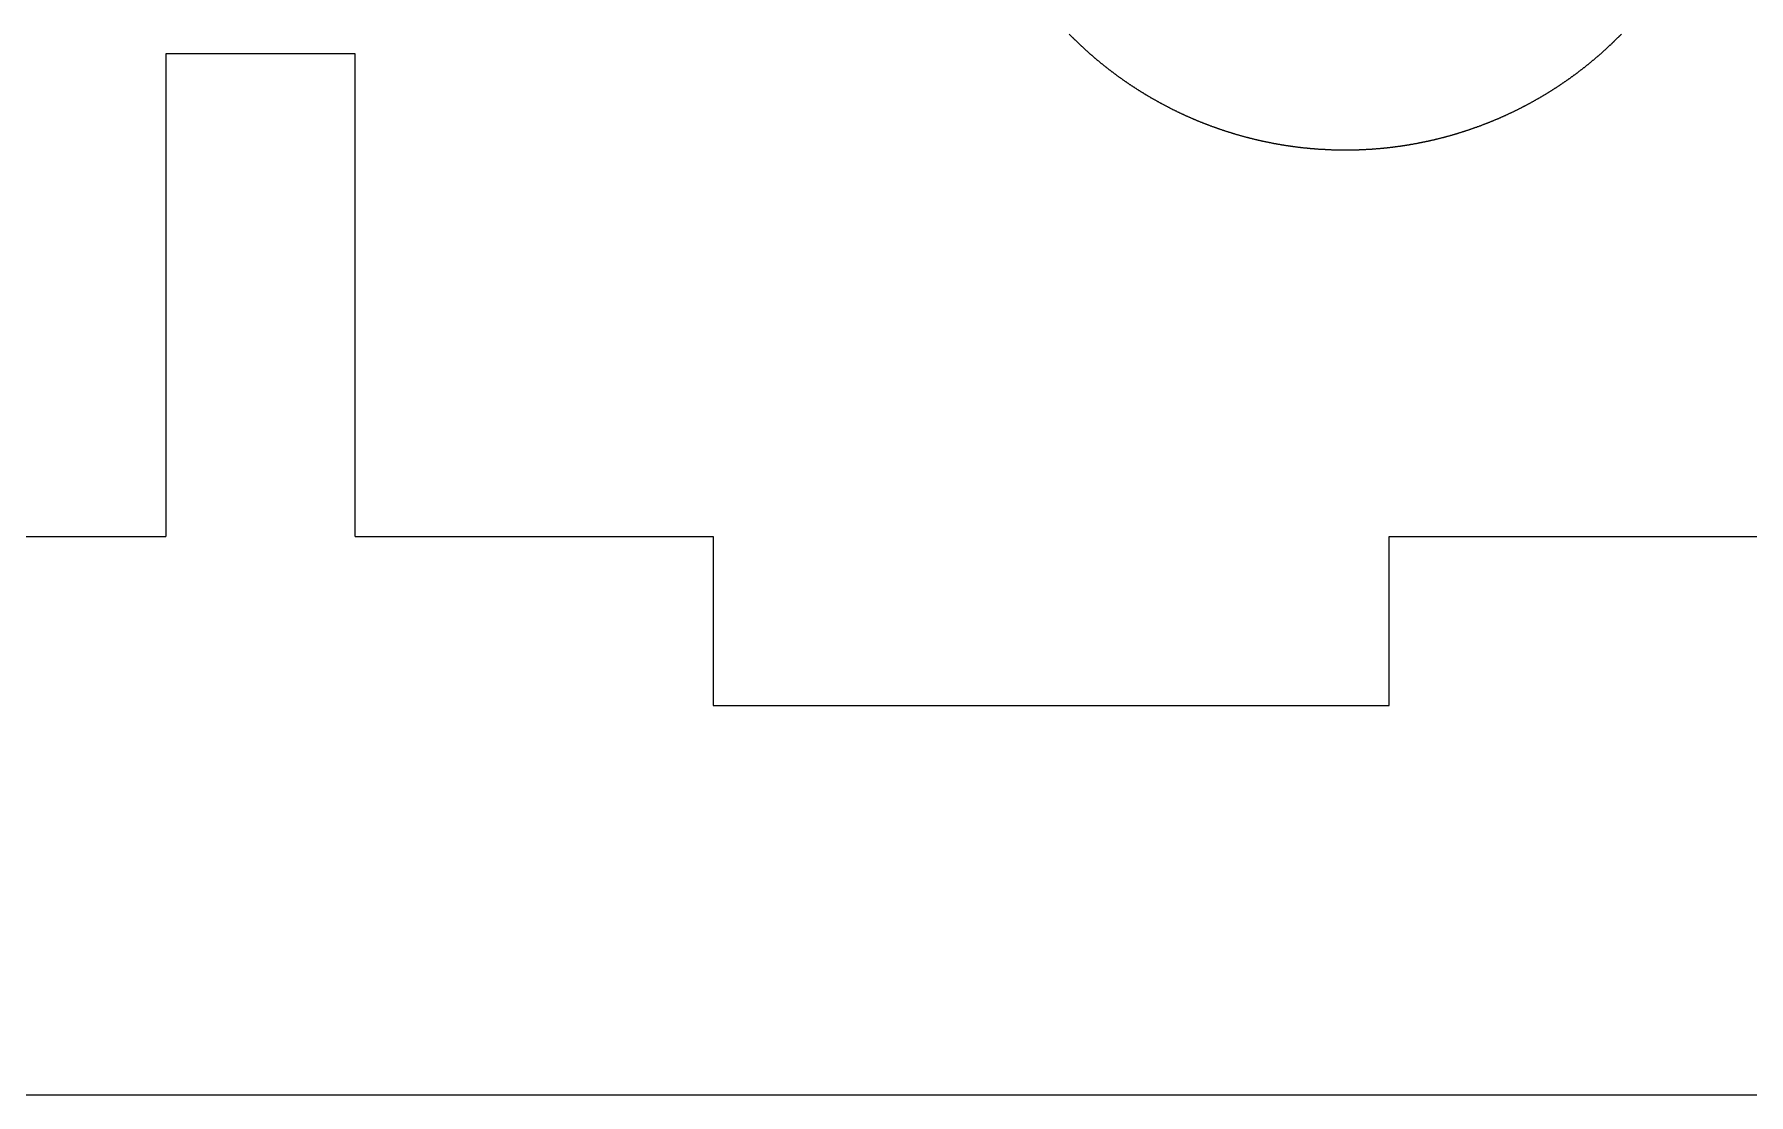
# Model space of a CAD drawing. Header units: millimetres. Extents: x -1000 to 1437, y -200 to 1019.
# Drawn here: x 725.4 to 902.9, y -200 to -90.2 of the extents above; entities that cross this region are included whole.
import ezdxf

# ---------------------------------------------------------------- set-up
doc = ezdxf.new("R2010")
doc.units = ezdxf.units.MM
doc.layers.get('0').update_dxf_attribs({"linetype": 'CONTINUOUS', "lineweight": 5, "true_color": 0xffffff})

# ---------------------------------------------------------------- blocks, each defined once
blk = doc.blocks.new('PAD004_CS')
at = {"color": 0}
for p, q in [((-732.5, 46.88), (-732.5, 9.8)), ((-682.5, 9.8), (-732.5, 9.8)), ((-682.5, -9.8), (-682.5, 9.8)), ((-732.5, -9.8), (-732.5, -46.88)), ((-732.5, -9.8), (-682.5, -9.8)), ((-750, -46.88), (-750, -116.88)), ((-732.5, -46.88), (-750, -46.88)), ((-750, -116.88), (-732.5, -116.88)), ((-732.5, -116.88), (-732.5, -175))]:
    blk.add_line(p, q, dxfattribs=at)
blk.add_lwpolyline([(-680.48, -140.94), (-680.51, -140.9), (-680.55, -140.87), (-680.59, -140.83), (-680.62, -140.8), (-680.66, -140.76), (-680.69, -140.73), (-680.73, -140.69), (-680.76, -140.66), (-680.8, -140.62), (-680.83, -140.59), (-680.87, -140.55), (-680.9, -140.51), (-680.94, -140.48), (-680.97, -140.44), (-681.01, -140.41), (-681.04, -140.37), (-681.08, -140.34), (-681.11, -140.3), (-681.15, -140.26), (-681.18, -140.23), (-681.22, -140.19), (-681.25, -140.16), (-681.29, -140.12), (-681.32, -140.09), (-681.36, -140.05), (-681.39, -140.01), (-681.43, -139.98), (-681.46, -139.94), (-681.5, -139.9), (-681.53, -139.87), (-681.57, -139.83), (-681.6, -139.8), (-681.63, -139.76), (-681.67, -139.72), (-681.7, -139.69), (-681.74, -139.65), (-681.77, -139.61), (-681.8, -139.58), (-681.84, -139.54), (-681.87, -139.5), (-681.91, -139.47), (-681.94, -139.43), (-681.97, -139.39), (-682.01, -139.36), (-682.04, -139.32), (-682.08, -139.28), (-682.11, -139.25), (-682.14, -139.21), (-682.18, -139.17), (-682.21, -139.13), (-682.24, -139.1), (-682.28, -139.06), (-682.31, -139.02), (-682.34, -138.99), (-682.38, -138.95), (-682.41, -138.91), (-682.44, -138.87), (-682.48, -138.84), (-682.51, -138.8), (-682.54, -138.76), (-682.58, -138.72), (-682.61, -138.69), (-682.64, -138.65), (-682.67, -138.61), (-682.71, -138.57), (-682.74, -138.53), (-682.77, -138.5), (-682.8, -138.46), (-682.84, -138.42), (-682.87, -138.38), (-682.9, -138.34), (-682.93, -138.31), (-682.97, -138.27), (-683, -138.23), (-683.03, -138.19), (-683.06, -138.15), (-683.1, -138.12), (-683.13, -138.08), (-683.16, -138.04), (-683.19, -138), (-683.22, -137.96), (-683.26, -137.92), (-683.29, -137.89), (-683.32, -137.85), (-683.35, -137.81), (-683.38, -137.77), (-683.42, -137.73), (-683.45, -137.69), (-683.48, -137.65), (-683.51, -137.62), (-683.54, -137.58), (-683.57, -137.54), (-683.61, -137.5), (-683.64, -137.46), (-683.67, -137.42), (-683.7, -137.38), (-683.73, -137.34), (-683.76, -137.3), (-683.79, -137.27), (-683.82, -137.23), (-683.86, -137.19), (-683.89, -137.15), (-683.92, -137.11), (-683.95, -137.07), (-683.98, -137.03), (-684.01, -136.99), (-684.04, -136.95), (-684.07, -136.91), (-684.1, -136.87), (-684.13, -136.83), (-684.16, -136.79), (-684.19, -136.75), (-684.22, -136.71), (-684.26, -136.67), (-684.29, -136.63), (-684.32, -136.59), (-684.35, -136.55), (-684.38, -136.51), (-684.41, -136.48), (-684.44, -136.44), (-684.47, -136.4), (-684.5, -136.36), (-684.53, -136.32), (-684.56, -136.28), (-684.59, -136.24), (-684.62, -136.19), (-684.65, -136.15), (-684.68, -136.11), (-684.71, -136.07), (-684.74, -136.03), (-684.76, -135.99), (-684.79, -135.95), (-684.82, -135.91), (-684.85, -135.87), (-684.88, -135.83), (-684.91, -135.79), (-684.94, -135.75), (-684.97, -135.71), (-685, -135.67), (-685.03, -135.63), (-685.06, -135.59), (-685.09, -135.55), (-685.12, -135.51), (-685.14, -135.47), (-685.17, -135.43), (-685.2, -135.38), (-685.23, -135.34), (-685.26, -135.3), (-685.29, -135.26), (-685.32, -135.22), (-685.35, -135.18), (-685.37, -135.14), (-685.4, -135.1), (-685.43, -135.06), (-685.46, -135.02), (-685.49, -134.97), (-685.52, -134.93), (-685.54, -134.89), (-685.57, -134.85), (-685.6, -134.81), (-685.63, -134.77), (-685.66, -134.73), (-685.68, -134.68), (-685.71, -134.64), (-685.74, -134.6), (-685.77, -134.56), (-685.8, -134.52), (-685.82, -134.48), (-685.85, -134.44), (-685.88, -134.39), (-685.91, -134.35), (-685.93, -134.31), (-685.96, -134.27), (-685.99, -134.23), (-686.02, -134.18), (-686.04, -134.14), (-686.07, -134.1), (-686.1, -134.06), (-686.12, -134.02), (-686.15, -133.97), (-686.18, -133.93), (-686.21, -133.89), (-686.23, -133.85), (-686.26, -133.81), (-686.29, -133.76), (-686.31, -133.72), (-686.34, -133.68), (-686.37, -133.64), (-686.39, -133.59), (-686.42, -133.55), (-686.45, -133.51), (-686.47, -133.47), (-686.5, -133.42), (-686.52, -133.38), (-686.55, -133.34), (-686.58, -133.3), (-686.6, -133.25), (-686.63, -133.21), (-686.66, -133.17), (-686.68, -133.13), (-686.71, -133.08), (-686.73, -133.04), (-686.76, -133), (-686.78, -132.96), (-686.81, -132.91), (-686.84, -132.87), (-686.86, -132.83), (-686.89, -132.78), (-686.91, -132.74), (-686.94, -132.7), (-686.96, -132.65), (-686.99, -132.61), (-687.01, -132.57), (-687.04, -132.53), (-687.06, -132.48), (-687.09, -132.44), (-687.12, -132.4), (-687.14, -132.35), (-687.17, -132.31), (-687.19, -132.27), (-687.21, -132.22), (-687.24, -132.18), (-687.26, -132.14), (-687.29, -132.09), (-687.31, -132.05), (-687.34, -132), (-687.36, -131.96), (-687.39, -131.92), (-687.41, -131.87), (-687.44, -131.83), (-687.46, -131.79), (-687.48, -131.74), (-687.51, -131.7), (-687.53, -131.66), (-687.56, -131.61), (-687.58, -131.57), (-687.61, -131.52), (-687.63, -131.48), (-687.65, -131.44), (-687.68, -131.39), (-687.7, -131.35), (-687.72, -131.3), (-687.75, -131.26), (-687.77, -131.22), (-687.8, -131.17), (-687.82, -131.13), (-687.84, -131.08), (-687.87, -131.04), (-687.89, -131), (-687.91, -130.95), (-687.94, -130.91), (-687.96, -130.86), (-687.98, -130.82), (-688, -130.77), (-688.03, -130.73), (-688.05, -130.68), (-688.07, -130.64), (-688.1, -130.6), (-688.12, -130.55), (-688.14, -130.51), (-688.16, -130.46), (-688.19, -130.42), (-688.21, -130.37), (-688.23, -130.33), (-688.25, -130.28), (-688.28, -130.24), (-688.3, -130.19), (-688.32, -130.15), (-688.34, -130.1), (-688.37, -130.06), (-688.39, -130.02), (-688.41, -129.97), (-688.43, -129.93), (-688.45, -129.88), (-688.48, -129.84), (-688.5, -129.79), (-688.52, -129.75), (-688.54, -129.7), (-688.56, -129.66), (-688.58, -129.61), (-688.61, -129.57), (-688.63, -129.52), (-688.65, -129.47), (-688.67, -129.43), (-688.69, -129.38), (-688.71, -129.34), (-688.73, -129.29), (-688.76, -129.25), (-688.78, -129.2), (-688.8, -129.16), (-688.82, -129.11), (-688.84, -129.07), (-688.86, -129.02), (-688.88, -128.98), (-688.9, -128.93), (-688.92, -128.89), (-688.94, -128.84), (-688.96, -128.79), (-688.98, -128.75), (-689, -128.7), (-689.03, -128.66), (-689.05, -128.61), (-689.07, -128.57), (-689.09, -128.52), (-689.11, -128.47), (-689.13, -128.43), (-689.15, -128.38), (-689.17, -128.34), (-689.19, -128.29), (-689.21, -128.25), (-689.23, -128.2), (-689.25, -128.15), (-689.27, -128.11), (-689.29, -128.06), (-689.31, -128.02), (-689.32, -127.97), (-689.34, -127.92), (-689.36, -127.88), (-689.38, -127.83), (-689.4, -127.79), (-689.42, -127.74), (-689.44, -127.69), (-689.46, -127.65), (-689.48, -127.6), (-689.5, -127.55), (-689.52, -127.51), (-689.54, -127.46), (-689.55, -127.42), (-689.57, -127.37), (-689.59, -127.32), (-689.61, -127.28), (-689.63, -127.23), (-689.65, -127.18), (-689.67, -127.14), (-689.69, -127.09), (-689.7, -127.04), (-689.72, -127), (-689.74, -126.95), (-689.76, -126.9), (-689.78, -126.86), (-689.79, -126.81), (-689.81, -126.76), (-689.83, -126.72), (-689.85, -126.67), (-689.87, -126.62), (-689.88, -126.58), (-689.9, -126.53), (-689.92, -126.48), (-689.94, -126.44), (-689.96, -126.39), (-689.97, -126.34), (-689.99, -126.3), (-690.01, -126.25), (-690.02, -126.2), (-690.04, -126.16), (-690.06, -126.11), (-690.08, -126.06), (-690.09, -126.02), (-690.11, -125.97), (-690.13, -125.92), (-690.14, -125.87), (-690.16, -125.83), (-690.18, -125.78), (-690.19, -125.73), (-690.21, -125.69), (-690.23, -125.64), (-690.24, -125.59), (-690.26, -125.54), (-690.28, -125.5), (-690.29, -125.45), (-690.31, -125.4), (-690.33, -125.36), (-690.34, -125.31), (-690.36, -125.26), (-690.38, -125.21), (-690.39, -125.17), (-690.41, -125.12), (-690.42, -125.07), (-690.44, -125.02), (-690.46, -124.98), (-690.47, -124.93), (-690.49, -124.88), (-690.5, -124.83), (-690.52, -124.79), (-690.53, -124.74), (-690.55, -124.69), (-690.56, -124.64), (-690.58, -124.6), (-690.59, -124.55), (-690.61, -124.5), (-690.63, -124.45), (-690.64, -124.41), (-690.66, -124.36), (-690.67, -124.31), (-690.69, -124.26), (-690.7, -124.22), (-690.71, -124.17), (-690.73, -124.12), (-690.74, -124.07), (-690.76, -124.02), (-690.77, -123.98), (-690.79, -123.93), (-690.8, -123.88), (-690.82, -123.83), (-690.83, -123.78), (-690.85, -123.74), (-690.86, -123.69), (-690.87, -123.64), (-690.89, -123.59), (-690.9, -123.54), (-690.92, -123.5), (-690.93, -123.45), (-690.94, -123.4), (-690.96, -123.35), (-690.97, -123.3), (-690.98, -123.26), (-691, -123.21), (-691.01, -123.16), (-691.03, -123.11), (-691.04, -123.06), (-691.05, -123.02), (-691.07, -122.97), (-691.08, -122.92), (-691.09, -122.87), (-691.1, -122.82), (-691.12, -122.77), (-691.13, -122.73), (-691.14, -122.68), (-691.16, -122.63), (-691.17, -122.58), (-691.18, -122.53), (-691.2, -122.48), (-691.21, -122.44), (-691.22, -122.39), (-691.23, -122.34), (-691.25, -122.29), (-691.26, -122.24), (-691.27, -122.19), (-691.28, -122.15), (-691.29, -122.1), (-691.31, -122.05), (-691.32, -122), (-691.33, -121.95), (-691.34, -121.9), (-691.35, -121.85), (-691.37, -121.81), (-691.38, -121.76), (-691.39, -121.71), (-691.4, -121.66), (-691.41, -121.61), (-691.42, -121.56), (-691.44, -121.51), (-691.45, -121.47), (-691.46, -121.42), (-691.47, -121.37), (-691.48, -121.32), (-691.49, -121.27), (-691.5, -121.22), (-691.51, -121.17), (-691.53, -121.12), (-691.54, -121.08), (-691.55, -121.03), (-691.56, -120.98), (-691.57, -120.93), (-691.58, -120.88), (-691.59, -120.83), (-691.6, -120.78), (-691.61, -120.73), (-691.62, -120.68), (-691.63, -120.64), (-691.64, -120.59), (-691.65, -120.54), (-691.66, -120.49), (-691.67, -120.44), (-691.68, -120.39), (-691.69, -120.34), (-691.7, -120.29), (-691.71, -120.24), (-691.72, -120.2), (-691.73, -120.15), (-691.74, -120.1), (-691.75, -120.05), (-691.76, -120), (-691.77, -119.95), (-691.78, -119.9), (-691.79, -119.85), (-691.8, -119.8), (-691.81, -119.75), (-691.82, -119.7), (-691.83, -119.66), (-691.84, -119.61), (-691.85, -119.56), (-691.85, -119.51), (-691.86, -119.46), (-691.87, -119.41), (-691.88, -119.36), (-691.89, -119.31), (-691.9, -119.26), (-691.91, -119.21), (-691.92, -119.16), (-691.92, -119.11), (-691.93, -119.06), (-691.94, -119.02), (-691.95, -118.97), (-691.96, -118.92), (-691.97, -118.87), (-691.97, -118.82), (-691.98, -118.77), (-691.99, -118.72), (-692, -118.67), (-692.01, -118.62), (-692.01, -118.57), (-692.02, -118.52), (-692.03, -118.47), (-692.04, -118.42), (-692.04, -118.37), (-692.05, -118.32), (-692.06, -118.27), (-692.07, -118.23), (-692.07, -118.18), (-692.08, -118.13), (-692.09, -118.08), (-692.1, -118.03), (-692.1, -117.98), (-692.11, -117.93), (-692.12, -117.88), (-692.12, -117.83), (-692.13, -117.78), (-692.14, -117.73), (-692.14, -117.68), (-692.15, -117.63), (-692.16, -117.58), (-692.16, -117.53), (-692.17, -117.48), (-692.18, -117.43), (-692.18, -117.38), (-692.19, -117.33), (-692.19, -117.28), (-692.2, -117.23), (-692.21, -117.18), (-692.21, -117.13), (-692.22, -117.09), (-692.22, -117.04), (-692.23, -116.99), (-692.24, -116.94), (-692.24, -116.89), (-692.25, -116.84), (-692.25, -116.79), (-692.26, -116.74), (-692.26, -116.69), (-692.27, -116.64), (-692.27, -116.59), (-692.28, -116.54), (-692.29, -116.49), (-692.29, -116.44), (-692.3, -116.39), (-692.3, -116.34), (-692.31, -116.29), (-692.31, -116.24), (-692.32, -116.19), (-692.32, -116.14), (-692.32, -116.09), (-692.33, -116.04), (-692.33, -115.99), (-692.34, -115.94), (-692.34, -115.89), (-692.35, -115.84), (-692.35, -115.79), (-692.36, -115.74), (-692.36, -115.69), (-692.36, -115.64), (-692.37, -115.59), (-692.37, -115.54), (-692.38, -115.49), (-692.38, -115.44), (-692.38, -115.39), (-692.39, -115.34), (-692.39, -115.29), (-692.4, -115.24), (-692.4, -115.19), (-692.4, -115.14), (-692.41, -115.09), (-692.41, -115.04), (-692.41, -114.99), (-692.42, -114.94), (-692.42, -114.89), (-692.42, -114.84), (-692.43, -114.79), (-692.43, -114.74), (-692.43, -114.7), (-692.43, -114.65), (-692.44, -114.6), (-692.44, -114.55), (-692.44, -114.5), (-692.45, -114.45), (-692.45, -114.4), (-692.45, -114.35), (-692.45, -114.3), (-692.46, -114.25), (-692.46, -114.2), (-692.46, -114.15), (-692.46, -114.1), (-692.46, -114.05), (-692.47, -114), (-692.47, -113.95), (-692.47, -113.9), (-692.47, -113.85), (-692.47, -113.8), (-692.48, -113.75), (-692.48, -113.7), (-692.48, -113.65), (-692.48, -113.6), (-692.48, -113.55), (-692.48, -113.5), (-692.48, -113.45), (-692.49, -113.4), (-692.49, -113.35), (-692.49, -113.3), (-692.49, -113.25), (-692.49, -113.2), (-692.49, -113.15), (-692.49, -113.1), (-692.49, -113.05), (-692.49, -113), (-692.5, -112.95), (-692.5, -112.9), (-692.5, -112.85), (-692.5, -112.8), (-692.5, -112.75), (-692.5, -112.7), (-692.5, -112.65), (-692.5, -112.6), (-692.5, -112.55), (-692.5, -112.5), (-692.5, -112.45), (-692.5, -112.4), (-692.5, -112.35), (-692.5, -112.3), (-692.5, -112.25), (-692.5, -112.2), (-692.5, -112.15), (-692.5, -112.1), (-692.5, -112.05), (-692.5, -112), (-692.5, -111.95), (-692.5, -111.9), (-692.5, -111.85), (-692.5, -111.8), (-692.5, -111.75), (-692.49, -111.7), (-692.49, -111.65), (-692.49, -111.6), (-692.49, -111.55), (-692.49, -111.5), (-692.49, -111.45), (-692.49, -111.4), (-692.49, -111.35), (-692.49, -111.3), (-692.48, -111.25), (-692.48, -111.2), (-692.48, -111.15), (-692.48, -111.1), (-692.48, -111.05), (-692.48, -111), (-692.48, -110.95), (-692.47, -110.9), (-692.47, -110.85), (-692.47, -110.8), (-692.47, -110.75), (-692.47, -110.7), (-692.46, -110.65), (-692.46, -110.6), (-692.46, -110.55), (-692.46, -110.5), (-692.45, -110.45), (-692.45, -110.4), (-692.45, -110.35), (-692.45, -110.3), (-692.44, -110.25), (-692.44, -110.2), (-692.44, -110.15), (-692.44, -110.1), (-692.43, -110.05), (-692.43, -110), (-692.43, -109.95), (-692.42, -109.9), (-692.42, -109.85), (-692.42, -109.8), (-692.42, -109.75), (-692.41, -109.7), (-692.41, -109.65), (-692.41, -109.6), (-692.4, -109.55), (-692.4, -109.5), (-692.39, -109.45), (-692.39, -109.4), (-692.39, -109.35), (-692.38, -109.3), (-692.38, -109.25), (-692.38, -109.2), (-692.37, -109.15), (-692.37, -109.1), (-692.36, -109.05), (-692.36, -109), (-692.36, -108.95), (-692.35, -108.9), (-692.35, -108.85), (-692.34, -108.8), (-692.34, -108.75), (-692.33, -108.7), (-692.33, -108.65), (-692.32, -108.6), (-692.32, -108.55), (-692.31, -108.5), (-692.31, -108.45), (-692.3, -108.4), (-692.3, -108.35), (-692.29, -108.3), (-692.29, -108.25), (-692.28, -108.2), (-692.28, -108.15), (-692.27, -108.1), (-692.27, -108.05), (-692.26, -108), (-692.26, -107.96), (-692.25, -107.91), (-692.25, -107.86), (-692.24, -107.81), (-692.24, -107.76), (-692.23, -107.71), (-692.22, -107.66), (-692.22, -107.61), (-692.21, -107.56), (-692.21, -107.51), (-692.2, -107.46), (-692.19, -107.41), (-692.19, -107.36), (-692.18, -107.31), (-692.17, -107.26), (-692.17, -107.21), (-692.16, -107.16), (-692.16, -107.11), (-692.15, -107.06), (-692.14, -107.01), (-692.14, -106.96), (-692.13, -106.91), (-692.12, -106.86), (-692.11, -106.81), (-692.11, -106.76), (-692.1, -106.72), (-692.09, -106.67), (-692.09, -106.62), (-692.08, -106.57), (-692.07, -106.52), (-692.07, -106.47), (-692.06, -106.42), (-692.05, -106.37), (-692.04, -106.32), (-692.04, -106.27), (-692.03, -106.22), (-692.02, -106.17), (-692.01, -106.12), (-692, -106.07), (-692, -106.02), (-691.99, -105.97), (-691.98, -105.92), (-691.97, -105.88), (-691.96, -105.83), (-691.96, -105.78), (-691.95, -105.73), (-691.94, -105.68), (-691.93, -105.63), (-691.92, -105.58), (-691.91, -105.53), (-691.91, -105.48), (-691.9, -105.43), (-691.89, -105.38), (-691.88, -105.33), (-691.87, -105.28), (-691.86, -105.23), (-691.85, -105.19), (-691.84, -105.14), (-691.83, -105.09), (-691.83, -105.04), (-691.82, -104.99), (-691.81, -104.94), (-691.8, -104.89), (-691.79, -104.84), (-691.78, -104.79), (-691.77, -104.74), (-691.76, -104.69), (-691.75, -104.64), (-691.74, -104.6), (-691.73, -104.55), (-691.72, -104.5), (-691.71, -104.45), (-691.7, -104.4), (-691.69, -104.35), (-691.68, -104.3), (-691.67, -104.25), (-691.66, -104.2), (-691.65, -104.15), (-691.64, -104.11), (-691.63, -104.06), (-691.62, -104.01), (-691.61, -103.96), (-691.6, -103.91), (-691.59, -103.86), (-691.58, -103.81), (-691.57, -103.76), (-691.56, -103.71), (-691.55, -103.67), (-691.53, -103.62), (-691.52, -103.57), (-691.51, -103.52), (-691.5, -103.47), (-691.49, -103.42), (-691.48, -103.37), (-691.47, -103.32), (-691.46, -103.28), (-691.45, -103.23), (-691.43, -103.18), (-691.42, -103.13), (-691.41, -103.08), (-691.4, -103.03), (-691.39, -102.98), (-691.38, -102.94), (-691.36, -102.89), (-691.35, -102.84), (-691.34, -102.79), (-691.33, -102.74), (-691.32, -102.69), (-691.3, -102.64), (-691.29, -102.6), (-691.28, -102.55), (-691.27, -102.5), (-691.26, -102.45), (-691.24, -102.4), (-691.23, -102.35), (-691.22, -102.31), (-691.21, -102.26), (-691.19, -102.21), (-691.18, -102.16), (-691.17, -102.11), (-691.15, -102.06), (-691.14, -102.02), (-691.13, -101.97), (-691.12, -101.92), (-691.1, -101.87), (-691.09, -101.82), (-691.08, -101.77), (-691.06, -101.73), (-691.05, -101.68), (-691.04, -101.63), (-691.02, -101.58), (-691.01, -101.53), (-691, -101.48), (-690.98, -101.44), (-690.97, -101.39), (-690.95, -101.34), (-690.94, -101.29), (-690.93, -101.24), (-690.91, -101.2), (-690.9, -101.15), (-690.89, -101.1), (-690.87, -101.05), (-690.86, -101), (-690.84, -100.96), (-690.83, -100.91), (-690.81, -100.86), (-690.8, -100.81), (-690.79, -100.76), (-690.77, -100.72), (-690.76, -100.67), (-690.74, -100.62), (-690.73, -100.57), (-690.71, -100.53), (-690.7, -100.48), (-690.68, -100.43), (-690.67, -100.38), (-690.65, -100.33), (-690.64, -100.29), (-690.62, -100.24), (-690.61, -100.19), (-690.59, -100.14), (-690.58, -100.1), (-690.56, -100.05), (-690.55, -100), (-690.53, -99.95), (-690.51, -99.91), (-690.5, -99.86), (-690.48, -99.81), (-690.47, -99.76), (-690.45, -99.72), (-690.44, -99.67), (-690.42, -99.62), (-690.4, -99.57), (-690.39, -99.53), (-690.37, -99.48), (-690.36, -99.43), (-690.34, -99.38), (-690.32, -99.34), (-690.31, -99.29), (-690.29, -99.24), (-690.27, -99.2), (-690.26, -99.15), (-690.24, -99.1), (-690.23, -99.05), (-690.21, -99.01), (-690.19, -98.96), (-690.18, -98.91), (-690.16, -98.87), (-690.14, -98.82), (-690.12, -98.77), (-690.11, -98.72), (-690.09, -98.68), (-690.07, -98.63), (-690.06, -98.58), (-690.04, -98.54), (-690.02, -98.49), (-690, -98.44), (-689.99, -98.4), (-689.97, -98.35), (-689.95, -98.3), (-689.93, -98.26), (-689.92, -98.21), (-689.9, -98.16), (-689.88, -98.12), (-689.86, -98.07), (-689.85, -98.02), (-689.83, -97.98), (-689.81, -97.93), (-689.79, -97.88), (-689.77, -97.84), (-689.76, -97.79), (-689.74, -97.74), (-689.72, -97.7), (-689.7, -97.65), (-689.68, -97.6), (-689.66, -97.56), (-689.64, -97.51), (-689.63, -97.46), (-689.61, -97.42), (-689.59, -97.37), (-689.57, -97.32), (-689.55, -97.28), (-689.53, -97.23), (-689.51, -97.19), (-689.49, -97.14), (-689.48, -97.09), (-689.46, -97.05), (-689.44, -97), (-689.42, -96.95), (-689.4, -96.91), (-689.38, -96.86), (-689.36, -96.82), (-689.34, -96.77), (-689.32, -96.72), (-689.3, -96.68), (-689.28, -96.63), (-689.26, -96.59), (-689.24, -96.54), (-689.22, -96.49), (-689.2, -96.45), (-689.18, -96.4), (-689.16, -96.36), (-689.14, -96.31), (-689.12, -96.26), (-689.1, -96.22), (-689.08, -96.17), (-689.06, -96.13), (-689.04, -96.08), (-689.02, -96.04), (-689, -95.99), (-688.98, -95.95), (-688.96, -95.9), (-688.94, -95.85), (-688.92, -95.81), (-688.9, -95.76), (-688.88, -95.72), (-688.86, -95.67), (-688.84, -95.63), (-688.81, -95.58), (-688.79, -95.54), (-688.77, -95.49), (-688.75, -95.45), (-688.73, -95.4), (-688.71, -95.35), (-688.69, -95.31), (-688.67, -95.26), (-688.65, -95.22), (-688.62, -95.17), (-688.6, -95.13), (-688.58, -95.08), (-688.56, -95.04), (-688.54, -94.99), (-688.52, -94.95), (-688.49, -94.9), (-688.47, -94.86), (-688.45, -94.81), (-688.43, -94.77), (-688.41, -94.72), (-688.38, -94.68), (-688.36, -94.63), (-688.34, -94.59), (-688.32, -94.54), (-688.3, -94.5), (-688.27, -94.45), (-688.25, -94.41), (-688.23, -94.37), (-688.21, -94.32), (-688.18, -94.28), (-688.16, -94.23), (-688.14, -94.19), (-688.12, -94.14), (-688.09, -94.1), (-688.07, -94.05), (-688.05, -94.01), (-688.02, -93.96), (-688, -93.92), (-687.98, -93.88), (-687.95, -93.83), (-687.93, -93.79), (-687.91, -93.74), (-687.88, -93.7), (-687.86, -93.65), (-687.84, -93.61), (-687.81, -93.57), (-687.79, -93.52), (-687.77, -93.48), (-687.74, -93.43), (-687.72, -93.39), (-687.7, -93.35), (-687.67, -93.3), (-687.65, -93.26), (-687.63, -93.21), (-687.6, -93.17), (-687.58, -93.13), (-687.55, -93.08), (-687.53, -93.04), (-687.5, -92.99), (-687.48, -92.95), (-687.46, -92.91), (-687.43, -92.86), (-687.41, -92.82), (-687.38, -92.78), (-687.36, -92.73), (-687.33, -92.69), (-687.31, -92.65), (-687.28, -92.6), (-687.26, -92.56), (-687.24, -92.52), (-687.21, -92.47), (-687.19, -92.43), (-687.16, -92.39), (-687.14, -92.34), (-687.11, -92.3), (-687.09, -92.26), (-687.06, -92.21), (-687.04, -92.17), (-687.01, -92.13), (-686.98, -92.08), (-686.96, -92.04), (-686.93, -92), (-686.91, -91.95), (-686.88, -91.91), (-686.86, -91.87), (-686.83, -91.82), (-686.81, -91.78), (-686.78, -91.74), (-686.75, -91.7), (-686.73, -91.65), (-686.7, -91.61), (-686.68, -91.57), (-686.65, -91.52), (-686.62, -91.48), (-686.6, -91.44), (-686.57, -91.4), (-686.55, -91.35), (-686.52, -91.31), (-686.49, -91.27), (-686.47, -91.23), (-686.44, -91.18), (-686.41, -91.14), (-686.39, -91.1), (-686.36, -91.06), (-686.33, -91.01), (-686.31, -90.97), (-686.28, -90.93), (-686.25, -90.89), (-686.23, -90.85), (-686.2, -90.8), (-686.17, -90.76), (-686.15, -90.72), (-686.12, -90.68), (-686.09, -90.64), (-686.07, -90.59), (-686.04, -90.55), (-686.01, -90.51), (-685.98, -90.47), (-685.96, -90.43), (-685.93, -90.38), (-685.9, -90.34), (-685.87, -90.3), (-685.85, -90.26), (-685.82, -90.22), (-685.79, -90.18), (-685.76, -90.13), (-685.74, -90.09), (-685.71, -90.05), (-685.68, -90.01), (-685.65, -89.97), (-685.62, -89.93), (-685.6, -89.89), (-685.57, -89.84), (-685.54, -89.8), (-685.51, -89.76), (-685.48, -89.72), (-685.45, -89.68), (-685.43, -89.64), (-685.4, -89.6), (-685.37, -89.56), (-685.34, -89.51), (-685.31, -89.47), (-685.28, -89.43), (-685.25, -89.39), (-685.23, -89.35), (-685.2, -89.31), (-685.17, -89.27), (-685.14, -89.23), (-685.11, -89.19), (-685.08, -89.15), (-685.05, -89.11), (-685.02, -89.07), (-684.99, -89.02), (-684.97, -88.98), (-684.94, -88.94), (-684.91, -88.9), (-684.88, -88.86), (-684.85, -88.82), (-684.82, -88.78), (-684.79, -88.74), (-684.76, -88.7), (-684.73, -88.66), (-684.7, -88.62), (-684.67, -88.58), (-684.64, -88.54), (-684.61, -88.5), (-684.58, -88.46), (-684.55, -88.42), (-684.52, -88.38), (-684.49, -88.34), (-684.46, -88.3), (-684.43, -88.26), (-684.4, -88.22), (-684.37, -88.18), (-684.34, -88.14), (-684.31, -88.1), (-684.28, -88.06), (-684.25, -88.02), (-684.22, -87.98), (-684.19, -87.94), (-684.16, -87.9), (-684.13, -87.86), (-684.1, -87.82), (-684.07, -87.78), (-684.04, -87.74), (-684, -87.7), (-683.97, -87.66), (-683.94, -87.63), (-683.91, -87.59), (-683.88, -87.55), (-683.85, -87.51), (-683.82, -87.47), (-683.79, -87.43), (-683.76, -87.39), (-683.73, -87.35), (-683.69, -87.31), (-683.66, -87.27), (-683.63, -87.23), (-683.6, -87.2), (-683.57, -87.16), (-683.54, -87.12), (-683.51, -87.08), (-683.47, -87.04), (-683.44, -87), (-683.41, -86.96), (-683.38, -86.92), (-683.35, -86.89), (-683.32, -86.85), (-683.28, -86.81), (-683.25, -86.77), (-683.22, -86.73), (-683.19, -86.69), (-683.16, -86.66), (-683.12, -86.62), (-683.09, -86.58), (-683.06, -86.54), (-683.03, -86.5), (-682.99, -86.46), (-682.96, -86.43), (-682.93, -86.39), (-682.9, -86.35), (-682.86, -86.31), (-682.83, -86.27), (-682.8, -86.24), (-682.77, -86.2), (-682.73, -86.16), (-682.7, -86.12), (-682.67, -86.09), (-682.64, -86.05), (-682.6, -86.01), (-682.57, -85.97), (-682.54, -85.93), (-682.5, -85.9), (-682.47, -85.86), (-682.44, -85.82), (-682.4, -85.78), (-682.37, -85.75), (-682.34, -85.71), (-682.3, -85.67), (-682.27, -85.64), (-682.24, -85.6), (-682.2, -85.56), (-682.17, -85.52), (-682.14, -85.49), (-682.1, -85.45), (-682.07, -85.41), (-682.04, -85.38), (-682, -85.34), (-681.97, -85.3), (-681.93, -85.27), (-681.9, -85.23), (-681.87, -85.19), (-681.83, -85.16), (-681.8, -85.12), (-681.76, -85.08), (-681.73, -85.05), (-681.7, -85.01), (-681.66, -84.97), (-681.63, -84.94), (-681.59, -84.9), (-681.56, -84.86), (-681.52, -84.83), (-681.49, -84.79), (-681.46, -84.75), (-681.42, -84.72), (-681.39, -84.68), (-681.35, -84.65), (-681.32, -84.61), (-681.28, -84.57), (-681.25, -84.54), (-681.21, -84.5), (-681.18, -84.47), (-681.14, -84.43), (-681.11, -84.39), (-681.07, -84.36), (-681.04, -84.32), (-681, -84.29), (-680.97, -84.25), (-680.93, -84.22), (-680.9, -84.18), (-680.86, -84.15), (-680.83, -84.11), (-680.79, -84.07), (-680.76, -84.04), (-680.72, -84), (-680.69, -83.97), (-680.65, -83.93), (-680.62, -83.9), (-680.58, -83.86), (-680.54, -83.83), (-680.51, -83.79), (-680.47, -83.76)])
blk = doc.blocks.new('block 1')
at = {"color": 0, "rotation": 90}
blk.add_blockref('PAD004_CS', (-72.84, 268.17), dxfattribs=at)

msp = doc.modelspace()

# ---------------------------------------------------------------- linework, layer by layer
at = {"flags": 128}
msp.add_lwpolyline([(-1000, -200), (1437, -200), (1437, 1019), (-1000, 1019)], close=True, dxfattribs=at)

# ---------------------------------------------------------------- block references
msp.add_blockref('block 1', (821.64, 322.16))

doc.saveas('drawing.dxf')
